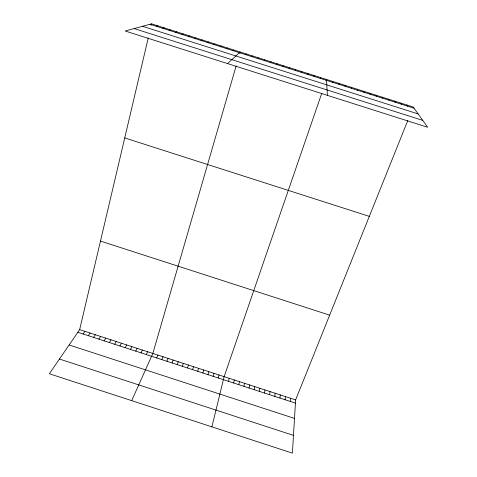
<?xml version="1.0" encoding="UTF-8"?>
<svg xmlns="http://www.w3.org/2000/svg" width="477" height="477" viewBox="0 0 477 477"><rect width="100%" height="100%" fill="white"/><g stroke="black" fill="none" stroke-linecap="round" stroke-linejoin="round"><path stroke-width="0.72" d="M320.335 78.413L320.341 77.501M407.769 120.58L295.621 399.911L292.401 453.15L49.352 373.753L79.653 329.631L148.234 37.993M314.104 76.433L314.164 75.539M290.272 401.431L290.505 398.247M285.121 399.756L285.395 396.578M279.969 398.08L280.279 394.914M274.818 396.405L275.169 393.251M269.672 394.729L270.06 391.587M264.52 393.054L264.95 389.93M307.868 74.454L307.993 73.577M259.375 391.378L259.84 388.266M254.229 389.703L254.736 386.603M249.083 388.028L249.626 384.939M243.944 386.352L244.522 383.281M238.798 384.677L239.418 381.618M301.637 72.468L301.816 71.61M233.658 383.007L234.32 379.96M228.519 381.332L229.216 378.297M151.227 25.269L151.561 23.85L413.213 107.021L427.648 127.258L125.165 30.999L151.561 23.85M211.895 426.849L224.118 376.639L321.784 93.218M218.245 377.987L219.021 374.982M213.112 376.317L213.923 373.324M295.412 70.489L295.645 69.648M207.972 374.648L208.825 371.661M236.133 65.963L152.843 353.445L131.688 400.65M239.764 53.418L240.175 52.017L227.535 63.578M202.838 372.972L203.727 370.003M197.711 371.303L198.635 368.345M192.577 369.633L193.543 366.688M187.449 367.964L188.451 365.036M326.047 80.846L326.524 79.468L327.365 95.34M289.181 68.509L289.473 67.686M182.321 366.294L183.359 363.379M177.194 364.625L178.273 361.721M172.066 362.955L173.187 360.063M166.938 361.286L168.095 358.412M161.816 359.622L163.015 356.754M282.956 66.53L283.302 65.731M156.695 357.953L157.929 355.103M146.296 354.566L147.608 351.74M141.019 352.855L142.373 350.04M135.748 351.138L137.137 348.335M130.477 349.42L131.908 346.636M276.738 64.556L277.137 63.769M125.207 347.703L126.679 344.931M119.936 345.992L121.45 343.231M114.671 344.275L116.221 341.526M109.406 342.564L110.992 339.827M104.141 340.846L105.763 338.127M270.513 62.576L270.972 61.807M98.876 339.135L100.54 336.428M93.611 337.418L95.317 334.729M88.352 335.707L90.093 333.029M83.093 333.995L84.876 331.33M264.294 60.597L264.807 59.846M258.075 58.623L258.647 57.89M251.856 56.644L252.488 55.934M245.643 54.67L246.329 53.973M233.032 50.663L233.831 50.002M226.635 48.63L227.493 47.986M220.237 46.597L221.155 45.971M213.845 44.564L214.817 43.956M207.453 42.531L208.485 41.946M201.061 40.497L202.153 39.931M194.676 38.47L195.82 37.921M188.29 36.437L189.494 35.906M181.904 34.41L183.168 33.897M175.524 32.376L176.842 31.887M169.144 30.349L170.522 29.878M162.764 28.322L164.201 27.869M156.39 26.295L157.881 25.859M150.011 24.267L414.06 108.207M142.54 26.295L418.144 113.931M134.126 28.572L422.741 120.383M124.735 137.931L369.311 216.367M100.48 241.082L329.649 315.154M79.653 329.631L295.621 399.911M77.834 332.284L295.43 403.113M69.117 344.972L294.506 418.418M59.464 359.038L293.474 435.382M407.012 105.053L407.799 106.216M400.805 103.08L401.539 104.23M394.61 101.106L395.284 102.239M388.409 99.138L389.029 100.253M382.214 97.171L382.775 98.262M376.019 95.197L376.52 96.276M369.824 93.23L370.271 94.291M363.635 91.262L364.023 92.305M357.446 89.294L357.78 90.314M351.257 87.327L351.531 88.334M345.068 85.359L345.288 86.349M338.885 83.397L339.046 84.363M332.702 81.43L332.809 82.378"/></g></svg>
